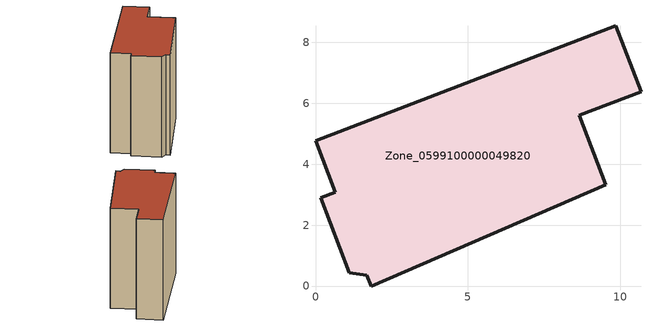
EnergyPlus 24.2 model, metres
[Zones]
Zone_0599100000049820
 floor ground (C_G): 8.66,5.61 9.53,3.33 1.82,0 1.69,0.36 1.12,0.43 0.18,2.9 0.65,3.08 0,4.76 9.86,8.54 10.69,6.38 z0
 wall outside (C_F): 0.65,3.08 0.18,2.9 1.12,0.43 1.69,0.36 1.82,0 9.53,3.33 8.66,5.61 10.69,6.38 9.86,8.54 0,4.76 0.65,3.08 z0:9.17
 roof outside (C_R): 9.86,8.54 0,4.76 0.65,3.08 0.18,2.9 1.12,0.43 1.69,0.36 1.82,0 9.53,3.33 8.66,5.61 10.69,6.38 z9.17
[BUILDING]
Pand.0599100000049820: North Axis=0; Terrain=City; Loads Convergence Tolerance Value=0.04; Temperature Convergence Tolerance Value=0.4; Solar Distribution=FullExterior; Maximum Number of Warmup Days=25; Minimum Number of Warmup Days=1
[Site:Location]
Rotterdam.The.Hague.AP_ZH_NLD Design_Conditions: Latitude=51.96; Longitude=4.45; Time Zone=1; Elevation=-4.5
[SITE:GROUNDTEMPERATURE:BUILDINGSURFACE]
18, 18, 18, 18, 18, 18, 18, 18, 18, 18, 18, 18
[MATERIAL] Thermal Absorptance=0.9; Solar Absorptance=0.7; Visible Absorptance=0.7
Name | Roughness | Thickness | Conductivity | Density | Specific Heat
G.TI.1946 | MediumSmooth | 0.15 | 1 | 540 | 1210
F.TI.1946 | Rough | 0.3 | 0.857143 | 1920 | 840
R.TI.1946 | MediumRough | 0.2 | 0.1 | 1500 | 1000
[CONSTRUCTION]
C_G: G.TI.1946
C_F: F.TI.1946
C_R: R.TI.1946
[ZONE]
Zone_0599100000049820: Type=1; Multiplier=1; Ceiling Height=Autocalculate; Volume=Autocalculate; Floor Area=autocalculate; Part of Total Floor Area=Yes
[ZONEINFILTRATION:DESIGNFLOWRATE]
Infil_Zone_0599100000049820: Zone or ZoneList or Space or SpaceList=Zone_0599100000049820; Schedule=AlwaysOn; Design Flow Rate Calculation Method=Flow/Area; Flow Rate per Floor Area=0.003; Constant Term Coefficient=1; Temperature Term Coefficient=0; Velocity Term Coefficient=0; Velocity Squared Term Coefficient=0
[HVACTEMPLATE:ZONE:IDEALLOADSAIRSYSTEM]
Zone_0599100000049820: Maximum Heating Supply Air Temperature=50; Minimum Cooling Supply Air Temperature=13; Maximum Heating Supply Air Humidity Ratio=0.0156; Minimum Cooling Supply Air Humidity Ratio=0.0077; Heating Limit=NoLimit; Cooling Limit=NoLimit; Dehumidification Control Type=ConstantSensibleHeatRatio; Cooling Sensible Heat Ratio=0.7; Dehumidification Setpoint=60; Humidification Control Type=None; Humidification Setpoint=30; Outdoor Air Method=None; Outdoor Air Flow Rate per Person=0.00944; Outdoor Air Flow Rate per Zone Floor Area=0; Outdoor Air Flow Rate per Zone=0; Demand Controlled Ventilation Type=None; Outdoor Air Economizer Type=NoEconomizer; Heat Recovery Type=None; Sensible Heat Recovery Effectiveness=0.7; Latent Heat Recovery Effectiveness=0.65
[ZONECONTROL:THERMOSTAT]
ThermostatControl_Zone_0599100000049820: Zone or ZoneList=Zone_0599100000049820; Control Type Schedule=DualSetpointControlType; Control 1=Thermostat_Zone_0599100000049820; Temperature Difference Between Cutout And Setpoint=0
[THERMOSTATSETPOINT:DUALSETPOINT]
Thermostat_Zone_0599100000049820: Heating Setpoint Temperature Schedule=HeatingSetpoint_Zone_0599100000049820; Cooling Setpoint Temperature Schedule=CoolingSetpoint_Zone_0599100000049820
[SCHEDULE:COMPACT]
HeatingSetpoint_Zone_0599100000049820: Through: 12/31, For: AllDays, Until: 24:00, 21
CoolingSetpoint_Zone_0599100000049820: Through: 12/31, For: AllDays, Until: 24:00, 24
DualSetpointControlType: Through: 12/31, For: AllDays, Until: 24:00, 4
AlwaysOn: Through: 12/31, For: AllDays, Until: 24:00, 1
